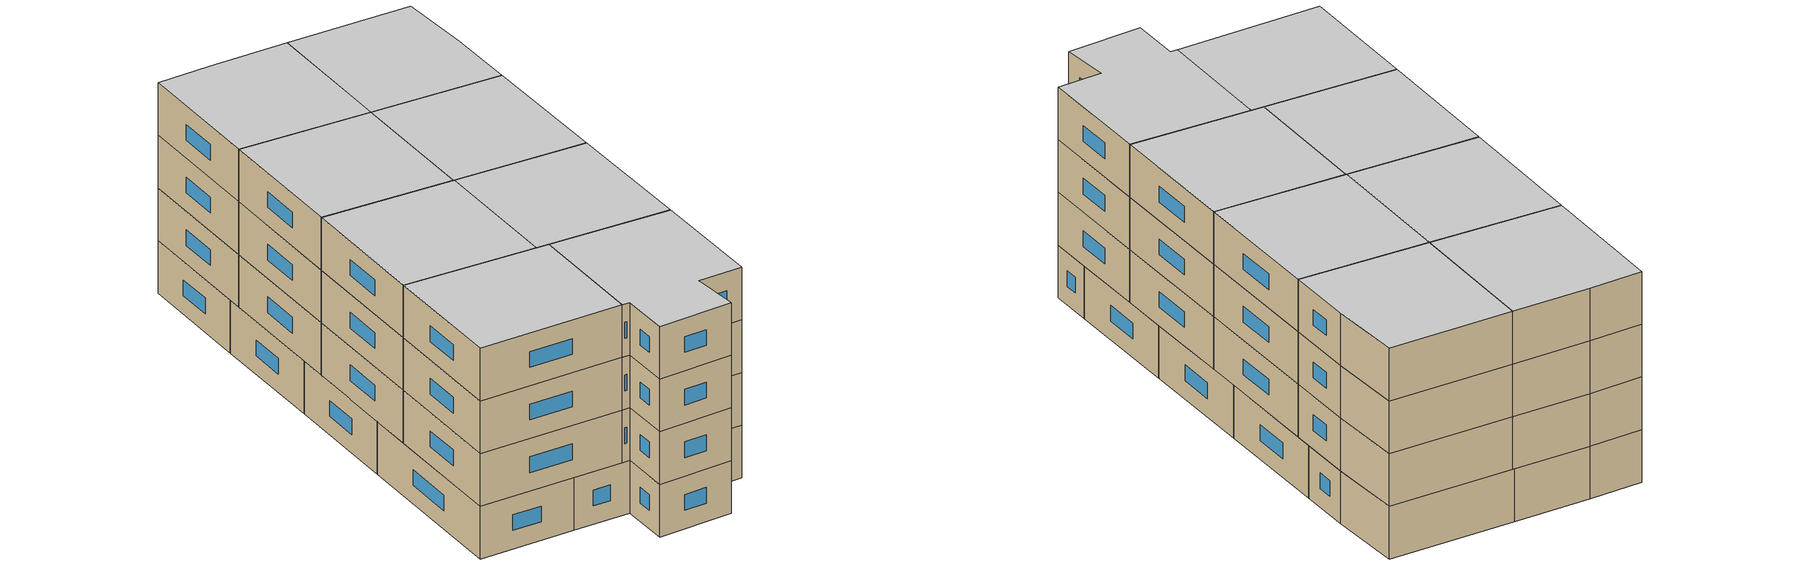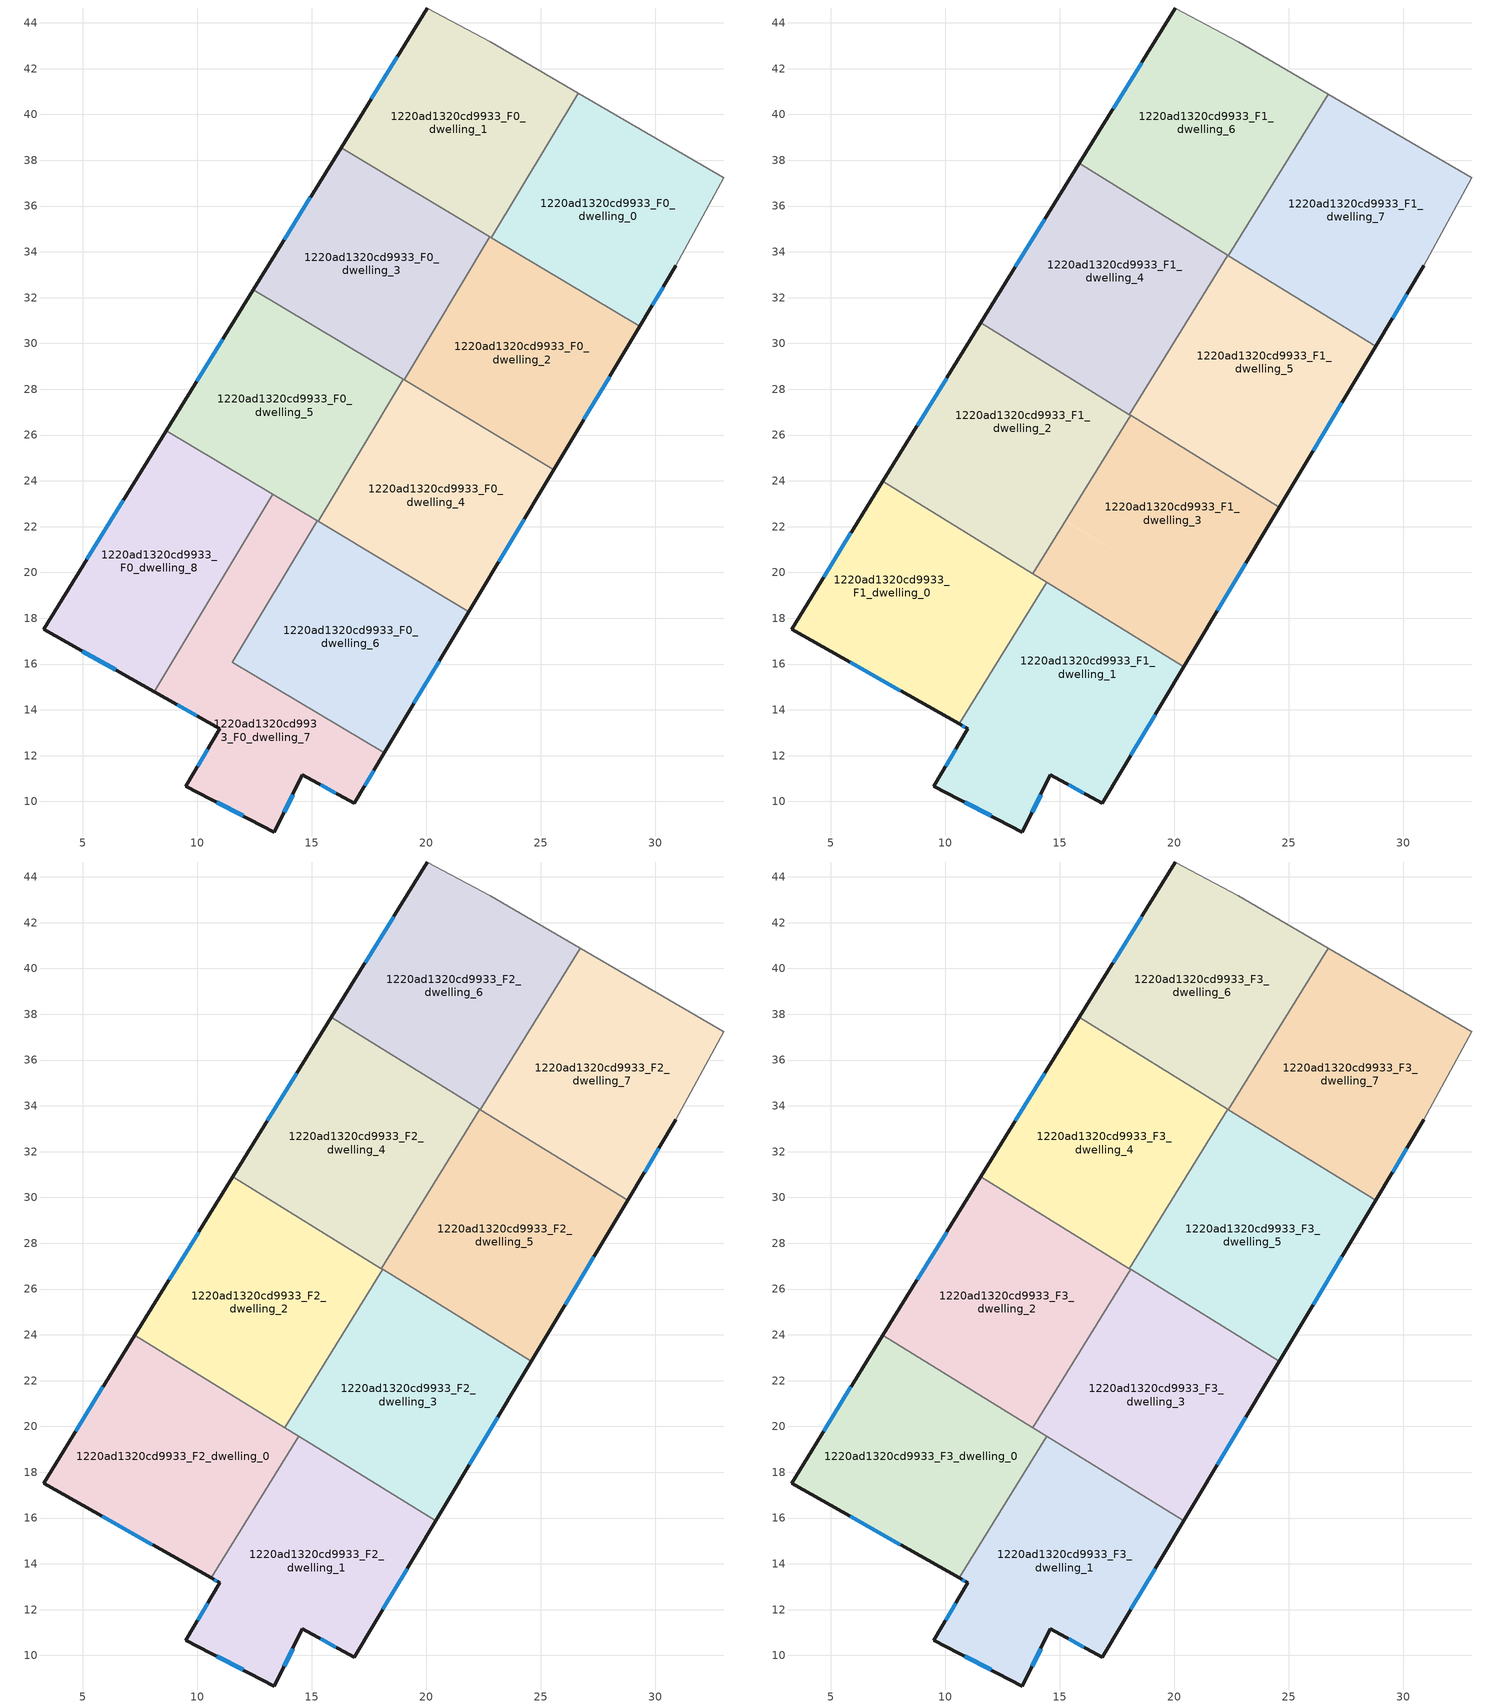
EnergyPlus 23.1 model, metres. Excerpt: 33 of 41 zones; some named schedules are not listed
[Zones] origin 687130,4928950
1220ad1320cd9933_F0_dwelling_0
 floor ground (EU_floor_Construction): 32.99,37.24 30.9,33.39 29.31,30.74 22.84,34.61 26.63,40.93 z0
 wall outside (EU_wall_Construction): 29.31,30.74 30.9,33.39 z0:3
 wall adiabatic (EU_wall_Construction): 30.9,33.39 32.99,37.24 26.63,40.93 z0:3
 wall to 1220ad1320cd9933_F0_dwelling_1 (EU_wall_Construction): 26.63,40.93 22.84,34.61 z0:3
 wall to 1220ad1320cd9933_F0_dwelling_2 (EU_wall_Construction): 22.84,34.61 29.31,30.74 z0:3
 window (EU_Window_Construction): 29.87,31.67 30.34,32.46 z1.05:1.95
1220ad1320cd9933_F0_dwelling_1
 floor ground (EU_floor_Construction): 26.63,40.93 22.84,34.61 16.28,38.55 20.05,44.65 22.79,43.17 z0
 wall outside (EU_wall_Construction): 20.05,44.65 16.28,38.55 z0:3
 wall adiabatic (EU_wall_Construction): 26.63,40.93 22.79,43.17 20.05,44.65 z0:3
 wall to 1220ad1320cd9933_F0_dwelling_3 (EU_wall_Construction): 16.28,38.55 22.77,34.66 z0:3
 wall to 1220ad1320cd9933_F0_dwelling_2 (EU_wall_Construction): 22.77,34.66 22.85,34.61 z0:3
 window (EU_Window_Construction): 18.72,42.51 17.6,40.69 z1.05:1.95
1220ad1320cd9933_F0_dwelling_2
 floor ground (EU_floor_Construction): 29.31,30.74 25.57,24.49 19.03,28.41 22.77,34.66 z0
 wall outside (EU_wall_Construction): 25.57,24.49 29.31,30.74 z0:3
 wall to 1220ad1320cd9933_F0_dwelling_3 (EU_wall_Construction): 22.77,34.66 19.03,28.41 z0:3
 wall to 1220ad1320cd9933_F0_dwelling_4 (EU_wall_Construction): 19.03,28.41 25.57,24.49 z0:3
 window (EU_Window_Construction): 26.88,26.68 28,28.55 z1.05:1.95
1220ad1320cd9933_F0_dwelling_3
 floor ground (EU_floor_Construction): 22.77,34.66 19.03,28.41 12.45,32.35 16.28,38.55 z0
 wall outside (EU_wall_Construction): 16.28,38.55 12.45,32.35 z0:3
 wall to 1220ad1320cd9933_F0_dwelling_5 (EU_wall_Construction): 12.45,32.35 18.99,28.43 z0:3
 wall to 1220ad1320cd9933_F0_dwelling_4 (EU_wall_Construction): 18.99,28.43 19.03,28.41 z0:3
 window (EU_Window_Construction): 14.93,36.37 13.79,34.52 z1.05:1.95
1220ad1320cd9933_F0_dwelling_4
 floor ground (EU_floor_Construction): 25.57,24.49 21.85,18.29 15.27,22.23 18.99,28.43 z0
 wall outside (EU_wall_Construction): 21.85,18.29 25.57,24.49 z0:3
 wall to 1220ad1320cd9933_F0_dwelling_5 (EU_wall_Construction): 18.99,28.43 15.27,22.23 z0:3
 wall to 1220ad1320cd9933_F0_dwelling_6 (EU_wall_Construction): 15.27,22.23 21.85,18.29 z0:3
 window (EU_Window_Construction): 23.16,20.46 24.27,22.32 z1.05:1.95
1220ad1320cd9933_F0_dwelling_5
 floor ground (EU_floor_Construction): 18.99,28.43 15.27,22.23 8.64,26.19 12.45,32.35 z0
 wall outside (EU_wall_Construction): 12.45,32.35 8.64,26.19 z0:3
 wall to 1220ad1320cd9933_F0_dwelling_8 (EU_wall_Construction): 8.64,26.19 13.29,23.41 z0:3
 wall to 1220ad1320cd9933_F0_dwelling_7 (EU_wall_Construction): 13.29,23.41 15.23,22.25 z0:3
 wall to 1220ad1320cd9933_F0_dwelling_6 (EU_wall_Construction): 15.23,22.25 15.27,22.23 z0:3
 window (EU_Window_Construction): 11.11,30.19 9.98,28.35 z1.05:1.95
1220ad1320cd9933_F0_dwelling_6
 floor ground (EU_floor_Construction): 21.85,18.29 18.16,12.12 11.53,16.09 15.23,22.25 z0
 wall outside (EU_wall_Construction): 18.16,12.12 21.85,18.29 z0:3
 wall to 1220ad1320cd9933_F0_dwelling_7 (EU_wall_Construction): 15.23,22.25 11.53,16.09 18.16,12.12 z0:3
 window (EU_Window_Construction): 19.46,14.28 20.56,16.12 z1.05:1.95
1220ad1320cd9933_F0_dwelling_7
 floor ground (EU_floor_Construction): 15.23,22.25 11.53,16.09 18.16,12.12 16.85,9.92 14.59,11.16 13.36,8.67 9.49,10.67 10.99,13.17 8.12,14.79 13.29,23.41 z0
 wall outside (EU_wall_Construction): 8.12,14.79 10.99,13.17 9.49,10.67 13.36,8.67 14.59,11.16 16.85,9.92 18.16,12.12 z0:3
 wall to 1220ad1320cd9933_F0_dwelling_8 (EU_wall_Construction): 13.29,23.41 8.12,14.79 z0:3
 window (EU_Window_Construction): 17.31,10.69 17.7,11.35 / 15.38,10.73 16.05,10.36 / 13.79,9.54 14.16,10.28 / 10.85,9.97 12,9.37 / 10.46,12.29 10.01,11.54 / 9.13,14.22 9.98,13.74 z1.05:1.95
1220ad1320cd9933_F0_dwelling_8
 floor ground (EU_floor_Construction): 13.29,23.41 8.12,14.79 3.29,17.53 8.64,26.19 z0
 wall outside (EU_wall_Construction): 8.64,26.19 3.29,17.53 8.12,14.79 z0:3
 window (EU_Window_Construction): 4.98,16.57 6.43,15.75 / 6.76,23.16 5.16,20.57 z1.05:1.95
1220ad1320cd9933_F1_dwelling_0
 floor to 1220ad1320cd9933_F0_dwelling_8 (EU_floor_Construction): 11.92,21.12 8.12,14.79 3.29,17.53 7.28,23.99 z3
 floor to 1220ad1320cd9933_F0_dwelling_6 (EU_floor_Construction): 14.43,19.57 12.07,15.76 11.53,16.09 13.84,19.94 z3
 floor to 1220ad1320cd9933_F0_dwelling_7 (EU_floor_Construction): 13.84,19.94 11.53,16.09 12.07,15.76 10.6,13.39 8.12,14.79 11.92,21.12 z3
 wall outside (EU_wall_Construction): 7.28,23.99 3.29,17.53 10.6,13.38 z3:6
 wall to 1220ad1320cd9933_F1_dwelling_1 (EU_wall_Construction): 10.6,13.38 14.43,19.57 z3:6
 wall to 1220ad1320cd9933_F1_dwelling_2 (EU_wall_Construction): 13.82,19.95 7.28,23.99 z3:6
 wall to 1220ad1320cd9933_F1_dwelling_3 (EU_wall_Construction): 14.42,19.57 13.82,19.95 z3:6
 window (EU_Window_Construction): 5.85,16.08 8.04,14.84 / 5.88,21.72 4.69,19.79 z4.05:4.95
1220ad1320cd9933_F1_dwelling_1
 floor to 1220ad1320cd9933_F0_dwelling_6 (EU_floor_Construction): 20.41,15.88 18.16,12.12 12.07,15.76 14.43,19.57 z3
 floor to 1220ad1320cd9933_F0_dwelling_7 (EU_floor_Construction): 18.16,12.12 16.85,9.92 14.59,11.16 13.36,8.67 9.49,10.67 10.99,13.17 10.6,13.39 12.07,15.76 z3
 wall outside (EU_wall_Construction): 10.6,13.38 10.99,13.17 9.49,10.67 13.36,8.67 14.59,11.16 16.85,9.92 20.41,15.88 z3:6
 wall to 1220ad1320cd9933_F1_dwelling_3 (EU_wall_Construction): 20.41,15.88 14.43,19.57 z3:6
 window (EU_Window_Construction): 10.46,12.29 10.01,11.54 / 10.74,13.31 10.85,13.24 / 18.1,12.01 19.16,13.79 / 15.38,10.73 16.05,10.36 / 13.79,9.54 14.16,10.28 / 10.85,9.97 12,9.37 z4.05:4.95
1220ad1320cd9933_F1_dwelling_2
 floor to 1220ad1320cd9933_F0_dwelling_5 (EU_floor_Construction): 18.05,26.88 16.54,24.34 15.24,22.24 8.64,26.19 11.55,30.9 z3
 floor to 1220ad1320cd9933_F0_dwelling_8 (EU_floor_Construction): 13.29,23.41 11.92,21.12 7.28,23.99 8.64,26.19 z3
 floor to 1220ad1320cd9933_F0_dwelling_4 (EU_floor_Construction): 18.09,26.86 16.54,24.34 18.05,26.88 z3
 floor to 1220ad1320cd9933_F0_dwelling_7 (EU_floor_Construction): 15.23,22.25 14.61,21.22 13.82,19.95 11.92,21.12 13.29,23.41 z3
 floor to 1220ad1320cd9933_F0_dwelling_6 (EU_floor_Construction): 15.24,22.24 14.61,21.22 15.23,22.25 z3
 wall outside (EU_wall_Construction): 11.55,30.9 7.28,23.99 z3:6
 wall to 1220ad1320cd9933_F1_dwelling_3 (EU_wall_Construction): 13.82,19.95 18.09,26.86 z3:6
 wall to 1220ad1320cd9933_F1_dwelling_4 (EU_wall_Construction): 18.04,26.89 11.55,30.9 z3:6
 wall to 1220ad1320cd9933_F1_dwelling_5 (EU_wall_Construction): 18.09,26.86 18.04,26.89 z3:6
 window (EU_Window_Construction): 10.05,28.48 8.78,26.41 z4.05:4.95
1220ad1320cd9933_F1_dwelling_3
 floor to 1220ad1320cd9933_F0_dwelling_4 (EU_floor_Construction): 24.58,22.84 21.85,18.29 15.27,22.23 16.54,24.34 18.09,26.86 z3
 floor to 1220ad1320cd9933_F0_dwelling_6 (EU_floor_Construction): 21.85,18.29 20.41,15.88 13.84,19.94 14.61,21.22 15.24,22.24 z3
 floor to 1220ad1320cd9933_F0_dwelling_5 (EU_floor_Construction): 16.54,24.34 15.27,22.23 15.24,22.24 z3
 floor to 1220ad1320cd9933_F0_dwelling_7 (EU_floor_Construction): 14.61,21.22 13.84,19.94 13.82,19.95 z3
 wall outside (EU_wall_Construction): 20.41,15.88 24.58,22.84 z3:6
 wall to 1220ad1320cd9933_F1_dwelling_5 (EU_wall_Construction): 24.58,22.84 18.09,26.86 z3:6
 window (EU_Window_Construction): 21.87,18.32 23.12,20.4 z4.05:4.95
1220ad1320cd9933_F1_dwelling_4
 floor to 1220ad1320cd9933_F0_dwelling_3 (EU_floor_Construction): 22.3,33.87 20.52,30.9 19,28.43 12.45,32.35 15.85,37.86 z3
 floor to 1220ad1320cd9933_F0_dwelling_5 (EU_floor_Construction): 18.99,28.43 18.6,27.79 18.04,26.89 11.55,30.9 12.45,32.35 z3
 floor to 1220ad1320cd9933_F0_dwelling_2 (EU_floor_Construction): 22.34,33.85 20.52,30.9 22.3,33.87 z3
 wall outside (EU_wall_Construction): 15.85,37.86 11.55,30.9 z3:6
 wall to 1220ad1320cd9933_F1_dwelling_5 (EU_wall_Construction): 18.04,26.89 22.34,33.85 z3:6
 wall to 1220ad1320cd9933_F1_dwelling_6 (EU_wall_Construction): 22.34,33.85 15.85,37.86 z3:6
 window (EU_Window_Construction): 14.34,35.42 13.06,33.34 z4.05:4.95
1220ad1320cd9933_F1_dwelling_5
 floor to 1220ad1320cd9933_F0_dwelling_2 (EU_floor_Construction): 28.79,29.87 25.57,24.49 19.03,28.41 20.52,30.9 22.34,33.85 z3
 floor to 1220ad1320cd9933_F0_dwelling_4 (EU_floor_Construction): 25.57,24.49 24.58,22.84 18.05,26.88 18.6,27.79 18.99,28.43 z3
 floor to 1220ad1320cd9933_F0_dwelling_3 (EU_floor_Construction): 20.52,30.9 19.03,28.41 19,28.43 z3
 wall outside (EU_wall_Construction): 24.58,22.84 28.79,29.87 z3:6
 wall to 1220ad1320cd9933_F1_dwelling_7 (EU_wall_Construction): 28.79,29.87 22.36,33.84 z3:6
 wall to 1220ad1320cd9933_F1_dwelling_6 (EU_wall_Construction): 22.36,33.84 22.34,33.85 z3:6
 window (EU_Window_Construction): 26.06,25.31 27.31,27.4 z4.05:4.95
1220ad1320cd9933_F1_dwelling_6
 floor to 1220ad1320cd9933_F0_dwelling_1 (EU_floor_Construction): 26.63,40.93 22.95,34.79 22.84,34.61 16.28,38.55 20.05,44.65 22.79,43.17 z3
 floor to 1220ad1320cd9933_F0_dwelling_0 (EU_floor_Construction): 26.72,40.88 22.95,34.79 26.63,40.93 z3
 floor to 1220ad1320cd9933_F0_dwelling_3 (EU_floor_Construction): 22.77,34.66 22.3,33.87 15.85,37.86 16.28,38.55 z3
 floor to 1220ad1320cd9933_F0_dwelling_2 (EU_floor_Construction): 22.84,34.61 22.36,33.84 22.3,33.87 22.77,34.66 z3
 wall outside (EU_wall_Construction): 20.05,44.65 15.85,37.86 z3:6
 wall adiabatic (EU_wall_Construction): 26.72,40.88 22.79,43.17 20.05,44.65 z3:6
 wall to 1220ad1320cd9933_F1_dwelling_7 (EU_wall_Construction): 22.36,33.84 26.72,40.88 z3:6
 window (EU_Window_Construction): 18.58,42.27 17.32,40.24 z4.05:4.95
1220ad1320cd9933_F1_dwelling_7
 floor to 1220ad1320cd9933_F0_dwelling_0 (EU_floor_Construction): 32.99,37.24 30.9,33.39 29.31,30.74 22.84,34.61 22.95,34.79 26.72,40.88 z3
 floor to 1220ad1320cd9933_F0_dwelling_2 (EU_floor_Construction): 29.31,30.74 28.79,29.87 22.36,33.84 22.84,34.61 z3
 wall outside (EU_wall_Construction): 28.79,29.87 30.9,33.39 z3:6
 wall adiabatic (EU_wall_Construction): 30.9,33.39 32.99,37.24 26.72,40.88 z3:6
 window (EU_Window_Construction): 29.53,31.1 30.16,32.15 z4.05:4.95
1220ad1320cd9933_F2_dwelling_0
 floor to 1220ad1320cd9933_F1_dwelling_0 (EU_floor_Construction): 14.43,19.57 10.6,13.38 3.29,17.53 7.28,23.99 z6
 wall outside (EU_wall_Construction): 7.28,23.99 3.29,17.53 10.6,13.38 z6:9
 wall to 1220ad1320cd9933_F2_dwelling_1 (EU_wall_Construction): 10.6,13.38 14.43,19.57 z6:9
 wall to 1220ad1320cd9933_F2_dwelling_2 (EU_wall_Construction): 13.82,19.95 7.28,23.99 z6:9
 wall to 1220ad1320cd9933_F2_dwelling_3 (EU_wall_Construction): 14.42,19.57 13.82,19.95 z6:9
 window (EU_Window_Construction): 5.85,16.08 8.04,14.84 / 5.88,21.72 4.69,19.79 z7.05:7.95
1220ad1320cd9933_F2_dwelling_1
 floor to 1220ad1320cd9933_F1_dwelling_1 (EU_floor_Construction): 20.41,15.88 16.85,9.92 14.59,11.16 13.36,8.67 9.49,10.67 10.99,13.17 10.6,13.38 14.43,19.57 z6
 wall outside (EU_wall_Construction): 10.6,13.38 10.99,13.17 9.49,10.67 13.36,8.67 14.59,11.16 16.85,9.92 20.41,15.88 z6:9
 wall to 1220ad1320cd9933_F2_dwelling_3 (EU_wall_Construction): 20.41,15.88 14.43,19.57 z6:9
 window (EU_Window_Construction): 10.46,12.29 10.01,11.54 / 10.74,13.31 10.85,13.24 / 18.1,12.01 19.16,13.79 / 15.38,10.73 16.05,10.36 / 13.79,9.54 14.16,10.28 / 10.85,9.97 12,9.37 z7.05:7.95
1220ad1320cd9933_F2_dwelling_2
 floor to 1220ad1320cd9933_F1_dwelling_2 (EU_floor_Construction): 18.09,26.86 13.82,19.95 7.28,23.99 11.55,30.9 z6
 wall outside (EU_wall_Construction): 11.55,30.9 7.28,23.99 z6:9
 wall to 1220ad1320cd9933_F2_dwelling_3 (EU_wall_Construction): 13.82,19.95 18.09,26.86 z6:9
 wall to 1220ad1320cd9933_F2_dwelling_4 (EU_wall_Construction): 18.04,26.89 11.55,30.9 z6:9
 wall to 1220ad1320cd9933_F2_dwelling_5 (EU_wall_Construction): 18.09,26.86 18.04,26.89 z6:9
 window (EU_Window_Construction): 10.05,28.48 8.78,26.41 z7.05:7.95
1220ad1320cd9933_F2_dwelling_3
 floor to 1220ad1320cd9933_F1_dwelling_3 (EU_floor_Construction): 24.58,22.84 20.41,15.88 13.82,19.95 18.09,26.86 z6
 wall outside (EU_wall_Construction): 20.41,15.88 24.58,22.84 z6:9
 wall to 1220ad1320cd9933_F2_dwelling_5 (EU_wall_Construction): 24.58,22.84 18.09,26.86 z6:9
 window (EU_Window_Construction): 21.87,18.32 23.12,20.4 z7.05:7.95
1220ad1320cd9933_F2_dwelling_4
 floor to 1220ad1320cd9933_F1_dwelling_4 (EU_floor_Construction): 22.34,33.85 18.04,26.89 11.55,30.9 15.85,37.86 z6
 wall outside (EU_wall_Construction): 15.85,37.86 11.55,30.9 z6:9
 wall to 1220ad1320cd9933_F2_dwelling_5 (EU_wall_Construction): 18.04,26.89 22.34,33.85 z6:9
 wall to 1220ad1320cd9933_F2_dwelling_6 (EU_wall_Construction): 22.34,33.85 15.85,37.86 z6:9
 window (EU_Window_Construction): 14.34,35.42 13.06,33.34 z7.05:7.95
1220ad1320cd9933_F2_dwelling_5
 floor to 1220ad1320cd9933_F1_dwelling_5 (EU_floor_Construction): 28.79,29.87 24.58,22.84 18.04,26.89 22.34,33.85 z6
 wall outside (EU_wall_Construction): 24.58,22.84 28.79,29.87 z6:9
 wall to 1220ad1320cd9933_F2_dwelling_7 (EU_wall_Construction): 28.79,29.87 22.36,33.84 z6:9
 wall to 1220ad1320cd9933_F2_dwelling_6 (EU_wall_Construction): 22.36,33.84 22.34,33.85 z6:9
 window (EU_Window_Construction): 26.06,25.31 27.31,27.4 z7.05:7.95
1220ad1320cd9933_F2_dwelling_6
 floor to 1220ad1320cd9933_F1_dwelling_6 (EU_floor_Construction): 26.72,40.88 22.36,33.84 15.85,37.86 20.05,44.65 22.79,43.17 z6
 wall outside (EU_wall_Construction): 20.05,44.65 15.85,37.86 z6:9
 wall adiabatic (EU_wall_Construction): 26.72,40.88 22.79,43.17 20.05,44.65 z6:9
 wall to 1220ad1320cd9933_F2_dwelling_7 (EU_wall_Construction): 22.36,33.84 26.72,40.88 z6:9
 window (EU_Window_Construction): 18.58,42.27 17.32,40.24 z7.05:7.95
1220ad1320cd9933_F2_dwelling_7
 floor to 1220ad1320cd9933_F1_dwelling_7 (EU_floor_Construction): 32.99,37.24 30.9,33.39 28.79,29.87 22.36,33.84 26.72,40.88 z6
 wall outside (EU_wall_Construction): 28.79,29.87 30.9,33.39 z6:9
 wall adiabatic (EU_wall_Construction): 30.9,33.39 32.99,37.24 26.72,40.88 z6:9
 window (EU_Window_Construction): 29.53,31.1 30.16,32.15 z7.05:7.95
1220ad1320cd9933_F3_dwelling_0
 floor to 1220ad1320cd9933_F2_dwelling_0 (EU_floor_Construction): 14.43,19.57 10.6,13.38 3.29,17.53 7.28,23.99 z9
 wall outside (EU_wall_Construction): 7.28,23.99 3.29,17.53 10.6,13.38 z9:12
 wall to 1220ad1320cd9933_F3_dwelling_1 (EU_wall_Construction): 10.6,13.38 14.43,19.57 z9:12
 wall to 1220ad1320cd9933_F3_dwelling_2 (EU_wall_Construction): 13.82,19.95 7.28,23.99 z9:12
 wall to 1220ad1320cd9933_F3_dwelling_3 (EU_wall_Construction): 14.42,19.57 13.82,19.95 z9:12
 window (EU_Window_Construction): 5.85,16.08 8.04,14.84 / 5.88,21.72 4.69,19.79 z10.05:10.95
 ceiling to 1220ad1320cd9933_F4_dwelling_0 (EU_floor_Construction): 10.6,13.38 14.43,19.57 7.28,23.99 3.29,17.53 z12
1220ad1320cd9933_F3_dwelling_1
 floor to 1220ad1320cd9933_F2_dwelling_1 (EU_floor_Construction): 20.41,15.88 16.85,9.92 14.59,11.16 13.36,8.67 9.49,10.67 10.99,13.17 10.6,13.38 14.43,19.57 z9
 wall outside (EU_wall_Construction): 10.6,13.38 10.99,13.17 9.49,10.67 13.36,8.67 14.59,11.16 16.85,9.92 20.41,15.88 z9:12
 wall to 1220ad1320cd9933_F3_dwelling_3 (EU_wall_Construction): 20.41,15.88 14.43,19.57 z9:12
 window (EU_Window_Construction): 10.46,12.29 10.01,11.54 / 10.74,13.31 10.85,13.24 / 18.1,12.01 19.16,13.79 / 15.38,10.73 16.05,10.36 / 13.79,9.54 14.16,10.28 / 10.85,9.97 12,9.37 z10.05:10.95
 ceiling to 1220ad1320cd9933_F4_dwelling_1 (EU_floor_Construction): 16.85,9.92 20.41,15.88 14.43,19.57 10.6,13.38 10.99,13.17 9.49,10.67 13.36,8.67 14.59,11.16 z12
1220ad1320cd9933_F3_dwelling_2
 floor to 1220ad1320cd9933_F2_dwelling_2 (EU_floor_Construction): 18.09,26.86 13.82,19.95 7.28,23.99 11.55,30.9 z9
 wall outside (EU_wall_Construction): 11.55,30.9 7.28,23.99 z9:12
 wall to 1220ad1320cd9933_F3_dwelling_3 (EU_wall_Construction): 13.82,19.95 18.09,26.86 z9:12
 wall to 1220ad1320cd9933_F3_dwelling_4 (EU_wall_Construction): 18.04,26.89 11.55,30.9 z9:12
 wall to 1220ad1320cd9933_F3_dwelling_5 (EU_wall_Construction): 18.09,26.86 18.04,26.89 z9:12
 window (EU_Window_Construction): 10.05,28.48 8.78,26.41 z10.05:10.95
 ceiling to 1220ad1320cd9933_F4_dwelling_2 (EU_floor_Construction): 13.82,19.95 18.09,26.86 11.55,30.9 7.28,23.99 z12
1220ad1320cd9933_F3_dwelling_3
 floor to 1220ad1320cd9933_F2_dwelling_3 (EU_floor_Construction): 24.58,22.84 20.41,15.88 13.82,19.95 18.09,26.86 z9
 wall outside (EU_wall_Construction): 20.41,15.88 24.58,22.84 z9:12
 wall to 1220ad1320cd9933_F3_dwelling_5 (EU_wall_Construction): 24.58,22.84 18.09,26.86 z9:12
 window (EU_Window_Construction): 21.87,18.32 23.12,20.4 z10.05:10.95
 ceiling to 1220ad1320cd9933_F4_dwelling_3 (EU_floor_Construction): 20.41,15.88 24.58,22.84 18.09,26.86 13.82,19.95 z12
1220ad1320cd9933_F3_dwelling_4
 floor to 1220ad1320cd9933_F2_dwelling_4 (EU_floor_Construction): 22.34,33.85 18.04,26.89 11.55,30.9 15.85,37.86 z9
 wall outside (EU_wall_Construction): 15.85,37.86 11.55,30.9 z9:12
 wall to 1220ad1320cd9933_F3_dwelling_5 (EU_wall_Construction): 18.04,26.89 22.34,33.85 z9:12
 wall to 1220ad1320cd9933_F3_dwelling_6 (EU_wall_Construction): 22.34,33.85 15.85,37.86 z9:12
 window (EU_Window_Construction): 14.34,35.42 13.06,33.34 z10.05:10.95
 ceiling to 1220ad1320cd9933_F4_dwelling_4 (EU_floor_Construction): 18.04,26.89 22.34,33.85 15.85,37.86 11.55,30.9 z12
1220ad1320cd9933_F3_dwelling_5
 floor to 1220ad1320cd9933_F2_dwelling_5 (EU_floor_Construction): 28.79,29.87 24.58,22.84 18.04,26.89 22.34,33.85 z9
 wall outside (EU_wall_Construction): 24.58,22.84 28.79,29.87 z9:12
 wall to 1220ad1320cd9933_F3_dwelling_7 (EU_wall_Construction): 28.79,29.87 22.36,33.84 z9:12
 wall to 1220ad1320cd9933_F3_dwelling_6 (EU_wall_Construction): 22.36,33.84 22.34,33.85 z9:12
 window (EU_Window_Construction): 26.06,25.31 27.31,27.4 z10.05:10.95
 ceiling to 1220ad1320cd9933_F4_dwelling_5 (EU_floor_Construction): 24.58,22.84 28.79,29.87 22.34,33.85 18.04,26.89 z12
1220ad1320cd9933_F3_dwelling_6
 floor to 1220ad1320cd9933_F2_dwelling_6 (EU_floor_Construction): 26.72,40.88 22.36,33.84 15.85,37.86 20.05,44.65 22.79,43.17 z9
 wall outside (EU_wall_Construction): 20.05,44.65 15.85,37.86 z9:12
 wall adiabatic (EU_wall_Construction): 26.72,40.88 22.79,43.17 20.05,44.65 z9:12
 wall to 1220ad1320cd9933_F3_dwelling_7 (EU_wall_Construction): 22.36,33.84 26.72,40.88 z9:12
 window (EU_Window_Construction): 18.58,42.27 17.32,40.24 z10.05:10.95
 ceiling to 1220ad1320cd9933_F4_dwelling_6 (EU_floor_Construction): 22.36,33.84 26.72,40.88 22.79,43.17 20.05,44.65 15.85,37.86 z12
1220ad1320cd9933_F3_dwelling_7
 floor to 1220ad1320cd9933_F2_dwelling_7 (EU_floor_Construction): 32.99,37.24 30.9,33.39 28.79,29.87 22.36,33.84 26.72,40.88 z9
 wall outside (EU_wall_Construction): 28.79,29.87 30.9,33.39 z9:12
 wall adiabatic (EU_wall_Construction): 30.9,33.39 32.99,37.24 26.72,40.88 z9:12
 window (EU_Window_Construction): 29.53,31.1 30.16,32.15 z10.05:10.95
 ceiling to 1220ad1320cd9933_F4_dwelling_7 (EU_floor_Construction): 30.9,33.39 32.99,37.24 26.72,40.88 22.36,33.84 28.79,29.87 z12
[Building]
EU S2 Campaign: North Axis=0; Terrain=City; Solar Distribution=FullExterior
[Site:Location]
Bologna: Latitude=44.5; Longitude=11.25; Time Zone=1; Elevation=37
[SizingPeriod:WeatherFileDays]
AnnualSizingPeriod: Begin Month=1; Begin Day of Month=1; End Month=12; End Day of Month=31; Day of Week for Start Day=Monday; Use Weather File Daylight Saving Period=No; Use Weather File Rain and Snow Indicators=No
[MATERIAL]
EU_InternalMass_Material: Roughness=MediumRough; Thickness=0.1; Conductivity=1; Density=1800; Specific Heat=900; Thermal Absorptance=0.9; Solar Absorptance=0.7; Visible Absorptance=0.7
[MATERIAL:NOMASS] Roughness=MediumRough; Thermal Absorptance=0.9; Solar Absorptance=0.7; Visible Absorptance=0.7
Name | Thermal Resistance
EU_wall_NoMass | 0.890213
EU_floor_NoMass | 0.79516
[WINDOWMATERIAL:SIMPLEGLAZINGSYSTEM]
EU_Window_SimpleGlazing: UFactor=4.49146; Solar Heat Gain Coefficient=0.85; Visible Transmittance=0.85
[CONSTRUCTION]
EU_wall_Construction: EU_wall_NoMass
EU_floor_Construction: EU_floor_NoMass
EU_Window_Construction: EU_Window_SimpleGlazing
EU_InternalMass_Construction: EU_InternalMass_Material
[ZONE] Type=1; Multiplier=1; Ceiling Height=autocalculate; Floor Area=autocalculate; Part of Total Floor Area=Yes
Name | Volume
1220ad1320cd9933_F0_dwelling_0 | 166.558
1220ad1320cd9933_F1_dwelling_0; 1220ad1320cd9933_F2_dwelling_0; 1220ad1320cd9933_F3_dwelling_0 | 187.371
1220ad1320cd9933_F0_dwelling_1 | 166.538
1220ad1320cd9933_F1_dwelling_1; 1220ad1320cd9933_F2_dwelling_1; 1220ad1320cd9933_F3_dwelling_1 | 187.36
1220ad1320cd9933_F0_dwelling_2 | 166.554
1220ad1320cd9933_F1_dwelling_2; 1220ad1320cd9933_F2_dwelling_2; 1220ad1320cd9933_F3_dwelling_2; 1220ad1320cd9933_F1_dwelling_4; 1220ad1320cd9933_F2_dwelling_4; 1220ad1320cd9933_F3_dwelling_4 | 187.359
1220ad1320cd9933_F0_dwelling_3 | 166.545
1220ad1320cd9933_F1_dwelling_3; 1220ad1320cd9933_F2_dwelling_3; 1220ad1320cd9933_F3_dwelling_3 | 187.355
1220ad1320cd9933_F0_dwelling_4 | 166.548
1220ad1320cd9933_F0_dwelling_5 | 166.573
1220ad1320cd9933_F1_dwelling_5; 1220ad1320cd9933_F2_dwelling_5; 1220ad1320cd9933_F3_dwelling_5 | 187.358
1220ad1320cd9933_F0_dwelling_6 | 166.556
1220ad1320cd9933_F1_dwelling_6; 1220ad1320cd9933_F2_dwelling_6; 1220ad1320cd9933_F3_dwelling_6 | 187.374
1220ad1320cd9933_F0_dwelling_7 | 166.528
1220ad1320cd9933_F1_dwelling_7; 1220ad1320cd9933_F2_dwelling_7; 1220ad1320cd9933_F3_dwelling_7 | 187.362
1220ad1320cd9933_F0_dwelling_8 | 166.537
[INTERNALMASS] Construction=EU_InternalMass_Construction
Name | Zone or ZoneList | Surface Area
1220ad1320cd9933_F0_dwelling_0_EU_InternalMass | 1220ad1320cd9933_F0_dwelling_0 | 55.5181
1220ad1320cd9933_F0_dwelling_1_EU_InternalMass | 1220ad1320cd9933_F0_dwelling_1 | 55.5121
1220ad1320cd9933_F0_dwelling_2_EU_InternalMass | 1220ad1320cd9933_F0_dwelling_2 | 55.5176
1220ad1320cd9933_F0_dwelling_3_EU_InternalMass | 1220ad1320cd9933_F0_dwelling_3 | 55.5147
1220ad1320cd9933_F0_dwelling_4_EU_InternalMass | 1220ad1320cd9933_F0_dwelling_4 | 55.515
1220ad1320cd9933_F0_dwelling_5_EU_InternalMass | 1220ad1320cd9933_F0_dwelling_5 | 55.5239
1220ad1320cd9933_F0_dwelling_6_EU_InternalMass | 1220ad1320cd9933_F0_dwelling_6 | 55.5176
1220ad1320cd9933_F0_dwelling_7_EU_InternalMass | 1220ad1320cd9933_F0_dwelling_7 | 55.5093
1220ad1320cd9933_F0_dwelling_8_EU_InternalMass | 1220ad1320cd9933_F0_dwelling_8 | 55.5134
1220ad1320cd9933_F1_dwelling_0_EU_InternalMass | 1220ad1320cd9933_F1_dwelling_0 | 62.4567
1220ad1320cd9933_F1_dwelling_1_EU_InternalMass | 1220ad1320cd9933_F1_dwelling_1 | 62.4533
1220ad1320cd9933_F1_dwelling_2_EU_InternalMass | 1220ad1320cd9933_F1_dwelling_2 | 62.4525
1220ad1320cd9933_F1_dwelling_3_EU_InternalMass | 1220ad1320cd9933_F1_dwelling_3 | 62.4519
1220ad1320cd9933_F1_dwelling_4_EU_InternalMass | 1220ad1320cd9933_F1_dwelling_4 | 62.453
1220ad1320cd9933_F1_dwelling_5_EU_InternalMass | 1220ad1320cd9933_F1_dwelling_5 | 62.4523
1220ad1320cd9933_F1_dwelling_6_EU_InternalMass | 1220ad1320cd9933_F1_dwelling_6 | 62.4579
1220ad1320cd9933_F1_dwelling_7_EU_InternalMass | 1220ad1320cd9933_F1_dwelling_7 | 62.4538
1220ad1320cd9933_F2_dwelling_0_EU_InternalMass | 1220ad1320cd9933_F2_dwelling_0 | 62.4567
1220ad1320cd9933_F2_dwelling_1_EU_InternalMass | 1220ad1320cd9933_F2_dwelling_1 | 62.4533
1220ad1320cd9933_F2_dwelling_2_EU_InternalMass | 1220ad1320cd9933_F2_dwelling_2 | 62.4525
1220ad1320cd9933_F2_dwelling_3_EU_InternalMass | 1220ad1320cd9933_F2_dwelling_3 | 62.4519
1220ad1320cd9933_F2_dwelling_4_EU_InternalMass | 1220ad1320cd9933_F2_dwelling_4 | 62.453
1220ad1320cd9933_F2_dwelling_5_EU_InternalMass | 1220ad1320cd9933_F2_dwelling_5 | 62.4523
1220ad1320cd9933_F2_dwelling_6_EU_InternalMass | 1220ad1320cd9933_F2_dwelling_6 | 62.4579
1220ad1320cd9933_F2_dwelling_7_EU_InternalMass | 1220ad1320cd9933_F2_dwelling_7 | 62.4538
1220ad1320cd9933_F3_dwelling_0_EU_InternalMass | 1220ad1320cd9933_F3_dwelling_0 | 62.4567
1220ad1320cd9933_F3_dwelling_1_EU_InternalMass | 1220ad1320cd9933_F3_dwelling_1 | 62.4533
1220ad1320cd9933_F3_dwelling_2_EU_InternalMass | 1220ad1320cd9933_F3_dwelling_2 | 62.4525
1220ad1320cd9933_F3_dwelling_3_EU_InternalMass | 1220ad1320cd9933_F3_dwelling_3 | 62.4519
1220ad1320cd9933_F3_dwelling_4_EU_InternalMass | 1220ad1320cd9933_F3_dwelling_4 | 62.453
1220ad1320cd9933_F3_dwelling_5_EU_InternalMass | 1220ad1320cd9933_F3_dwelling_5 | 62.4523
1220ad1320cd9933_F3_dwelling_6_EU_InternalMass | 1220ad1320cd9933_F3_dwelling_6 | 62.4579
1220ad1320cd9933_F3_dwelling_7_EU_InternalMass | 1220ad1320cd9933_F3_dwelling_7 | 62.4538
[OTHEREQUIPMENT] Fuel Type=Electricity; Design Level Calculation Method=Watts/Area; Power per Zone Floor Area=1; Fraction Latent=0; Fraction Radiant=0; Fraction Lost=0; Carbon Dioxide Generation Rate=0; EndUse Subcategory=EU_Step8_InternalGains
Name | Zone or ZoneList or Space or SpaceList | Schedule
EU_Step8_InternalGain_1220ad1320cd9933_F0_dwelling_0_f000 | 1220ad1320cd9933_F0_dwelling_0 | EU_Step8_GainSchedule_1220ad1320cd9933_F0_dwelling_0_f000
EU_Step8_InternalGain_1220ad1320cd9933_F0_dwelling_1_f000 | 1220ad1320cd9933_F0_dwelling_1 | EU_Step8_GainSchedule_1220ad1320cd9933_F0_dwelling_1_f000
EU_Step8_InternalGain_1220ad1320cd9933_F0_dwelling_2_f000 | 1220ad1320cd9933_F0_dwelling_2 | EU_Step8_GainSchedule_1220ad1320cd9933_F0_dwelling_2_f000
EU_Step8_InternalGain_1220ad1320cd9933_F0_dwelling_3_f000 | 1220ad1320cd9933_F0_dwelling_3 | EU_Step8_GainSchedule_1220ad1320cd9933_F0_dwelling_3_f000
EU_Step8_InternalGain_1220ad1320cd9933_F0_dwelling_4_f000 | 1220ad1320cd9933_F0_dwelling_4 | EU_Step8_GainSchedule_1220ad1320cd9933_F0_dwelling_4_f000
EU_Step8_InternalGain_1220ad1320cd9933_F0_dwelling_5_f000 | 1220ad1320cd9933_F0_dwelling_5 | EU_Step8_GainSchedule_1220ad1320cd9933_F0_dwelling_5_f000
EU_Step8_InternalGain_1220ad1320cd9933_F0_dwelling_6_f000 | 1220ad1320cd9933_F0_dwelling_6 | EU_Step8_GainSchedule_1220ad1320cd9933_F0_dwelling_6_f000
EU_Step8_InternalGain_1220ad1320cd9933_F0_dwelling_7_f000 | 1220ad1320cd9933_F0_dwelling_7 | EU_Step8_GainSchedule_1220ad1320cd9933_F0_dwelling_7_f000
EU_Step8_InternalGain_1220ad1320cd9933_F0_dwelling_8_f000 | 1220ad1320cd9933_F0_dwelling_8 | EU_Step8_GainSchedule_1220ad1320cd9933_F0_dwelling_8_f000
EU_Step8_InternalGain_1220ad1320cd9933_F1_dwelling_0_f000 | 1220ad1320cd9933_F1_dwelling_0 | EU_Step8_GainSchedule_1220ad1320cd9933_F1_dwelling_0_f000
EU_Step8_InternalGain_1220ad1320cd9933_F1_dwelling_1_f000 | 1220ad1320cd9933_F1_dwelling_1 | EU_Step8_GainSchedule_1220ad1320cd9933_F1_dwelling_1_f000
EU_Step8_InternalGain_1220ad1320cd9933_F1_dwelling_2_f000 | 1220ad1320cd9933_F1_dwelling_2 | EU_Step8_GainSchedule_1220ad1320cd9933_F1_dwelling_2_f000
EU_Step8_InternalGain_1220ad1320cd9933_F1_dwelling_3_f000 | 1220ad1320cd9933_F1_dwelling_3 | EU_Step8_GainSchedule_1220ad1320cd9933_F1_dwelling_3_f000
EU_Step8_InternalGain_1220ad1320cd9933_F1_dwelling_4_f000 | 1220ad1320cd9933_F1_dwelling_4 | EU_Step8_GainSchedule_1220ad1320cd9933_F1_dwelling_4_f000
EU_Step8_InternalGain_1220ad1320cd9933_F1_dwelling_5_f000 | 1220ad1320cd9933_F1_dwelling_5 | EU_Step8_GainSchedule_1220ad1320cd9933_F1_dwelling_5_f000
EU_Step8_InternalGain_1220ad1320cd9933_F1_dwelling_6_f000 | 1220ad1320cd9933_F1_dwelling_6 | EU_Step8_GainSchedule_1220ad1320cd9933_F1_dwelling_6_f000
EU_Step8_InternalGain_1220ad1320cd9933_F1_dwelling_7_f000 | 1220ad1320cd9933_F1_dwelling_7 | EU_Step8_GainSchedule_1220ad1320cd9933_F1_dwelling_7_f000
EU_Step8_InternalGain_1220ad1320cd9933_F2_dwelling_0_f000 | 1220ad1320cd9933_F2_dwelling_0 | EU_Step8_GainSchedule_1220ad1320cd9933_F2_dwelling_0_f000
EU_Step8_InternalGain_1220ad1320cd9933_F2_dwelling_1_f000 | 1220ad1320cd9933_F2_dwelling_1 | EU_Step8_GainSchedule_1220ad1320cd9933_F2_dwelling_1_f000
EU_Step8_InternalGain_1220ad1320cd9933_F2_dwelling_2_f000 | 1220ad1320cd9933_F2_dwelling_2 | EU_Step8_GainSchedule_1220ad1320cd9933_F2_dwelling_2_f000
EU_Step8_InternalGain_1220ad1320cd9933_F2_dwelling_3_f000 | 1220ad1320cd9933_F2_dwelling_3 | EU_Step8_GainSchedule_1220ad1320cd9933_F2_dwelling_3_f000
EU_Step8_InternalGain_1220ad1320cd9933_F2_dwelling_4_f000 | 1220ad1320cd9933_F2_dwelling_4 | EU_Step8_GainSchedule_1220ad1320cd9933_F2_dwelling_4_f000
EU_Step8_InternalGain_1220ad1320cd9933_F2_dwelling_5_f000 | 1220ad1320cd9933_F2_dwelling_5 | EU_Step8_GainSchedule_1220ad1320cd9933_F2_dwelling_5_f000
EU_Step8_InternalGain_1220ad1320cd9933_F2_dwelling_6_f000 | 1220ad1320cd9933_F2_dwelling_6 | EU_Step8_GainSchedule_1220ad1320cd9933_F2_dwelling_6_f000
EU_Step8_InternalGain_1220ad1320cd9933_F2_dwelling_7_f000 | 1220ad1320cd9933_F2_dwelling_7 | EU_Step8_GainSchedule_1220ad1320cd9933_F2_dwelling_7_f000
EU_Step8_InternalGain_1220ad1320cd9933_F3_dwelling_0_f000 | 1220ad1320cd9933_F3_dwelling_0 | EU_Step8_GainSchedule_1220ad1320cd9933_F3_dwelling_0_f000
EU_Step8_InternalGain_1220ad1320cd9933_F3_dwelling_1_f000 | 1220ad1320cd9933_F3_dwelling_1 | EU_Step8_GainSchedule_1220ad1320cd9933_F3_dwelling_1_f000
EU_Step8_InternalGain_1220ad1320cd9933_F3_dwelling_2_f000 | 1220ad1320cd9933_F3_dwelling_2 | EU_Step8_GainSchedule_1220ad1320cd9933_F3_dwelling_2_f000
EU_Step8_InternalGain_1220ad1320cd9933_F3_dwelling_3_f000 | 1220ad1320cd9933_F3_dwelling_3 | EU_Step8_GainSchedule_1220ad1320cd9933_F3_dwelling_3_f000
EU_Step8_InternalGain_1220ad1320cd9933_F3_dwelling_4_f000 | 1220ad1320cd9933_F3_dwelling_4 | EU_Step8_GainSchedule_1220ad1320cd9933_F3_dwelling_4_f000
EU_Step8_InternalGain_1220ad1320cd9933_F3_dwelling_5_f000 | 1220ad1320cd9933_F3_dwelling_5 | EU_Step8_GainSchedule_1220ad1320cd9933_F3_dwelling_5_f000
EU_Step8_InternalGain_1220ad1320cd9933_F3_dwelling_6_f000 | 1220ad1320cd9933_F3_dwelling_6 | EU_Step8_GainSchedule_1220ad1320cd9933_F3_dwelling_6_f000
EU_Step8_InternalGain_1220ad1320cd9933_F3_dwelling_7_f000 | 1220ad1320cd9933_F3_dwelling_7 | EU_Step8_GainSchedule_1220ad1320cd9933_F3_dwelling_7_f000
[ZONEVENTILATION:DESIGNFLOWRATE] Schedule=EU_AlwaysOn; Design Flow Rate Calculation Method=AirChanges/Hour; Air Changes per Hour=0.718634; Ventilation Type=Natural; Fan Pressure Rise=0; Fan Total Efficiency=1; Constant Term Coefficient=1; Temperature Term Coefficient=0; Velocity Term Coefficient=0; Velocity Squared Term Coefficient=0; Minimum Indoor Temperature=-100; Maximum Indoor Temperature=100; Delta Temperature=-100; Minimum Outdoor Temperature=-100; Maximum Outdoor Temperature=100; Maximum Wind Speed=40
Name | Zone or ZoneList or Space or SpaceList
EU_ConstantAir_1220ad1320cd9933_F0_dwelling_0 | 1220ad1320cd9933_F0_dwelling_0
EU_ConstantAir_1220ad1320cd9933_F0_dwelling_1 | 1220ad1320cd9933_F0_dwelling_1
EU_ConstantAir_1220ad1320cd9933_F0_dwelling_2 | 1220ad1320cd9933_F0_dwelling_2
EU_ConstantAir_1220ad1320cd9933_F0_dwelling_3 | 1220ad1320cd9933_F0_dwelling_3
EU_ConstantAir_1220ad1320cd9933_F0_dwelling_4 | 1220ad1320cd9933_F0_dwelling_4
EU_ConstantAir_1220ad1320cd9933_F0_dwelling_5 | 1220ad1320cd9933_F0_dwelling_5
EU_ConstantAir_1220ad1320cd9933_F0_dwelling_6 | 1220ad1320cd9933_F0_dwelling_6
EU_ConstantAir_1220ad1320cd9933_F0_dwelling_7 | 1220ad1320cd9933_F0_dwelling_7
EU_ConstantAir_1220ad1320cd9933_F0_dwelling_8 | 1220ad1320cd9933_F0_dwelling_8
EU_ConstantAir_1220ad1320cd9933_F1_dwelling_0 | 1220ad1320cd9933_F1_dwelling_0
EU_ConstantAir_1220ad1320cd9933_F1_dwelling_1 | 1220ad1320cd9933_F1_dwelling_1
EU_ConstantAir_1220ad1320cd9933_F1_dwelling_2 | 1220ad1320cd9933_F1_dwelling_2
EU_ConstantAir_1220ad1320cd9933_F1_dwelling_3 | 1220ad1320cd9933_F1_dwelling_3
EU_ConstantAir_1220ad1320cd9933_F1_dwelling_4 | 1220ad1320cd9933_F1_dwelling_4
EU_ConstantAir_1220ad1320cd9933_F1_dwelling_5 | 1220ad1320cd9933_F1_dwelling_5
EU_ConstantAir_1220ad1320cd9933_F1_dwelling_6 | 1220ad1320cd9933_F1_dwelling_6
EU_ConstantAir_1220ad1320cd9933_F1_dwelling_7 | 1220ad1320cd9933_F1_dwelling_7
EU_ConstantAir_1220ad1320cd9933_F2_dwelling_0 | 1220ad1320cd9933_F2_dwelling_0
EU_ConstantAir_1220ad1320cd9933_F2_dwelling_1 | 1220ad1320cd9933_F2_dwelling_1
EU_ConstantAir_1220ad1320cd9933_F2_dwelling_2 | 1220ad1320cd9933_F2_dwelling_2
EU_ConstantAir_1220ad1320cd9933_F2_dwelling_3 | 1220ad1320cd9933_F2_dwelling_3
EU_ConstantAir_1220ad1320cd9933_F2_dwelling_4 | 1220ad1320cd9933_F2_dwelling_4
EU_ConstantAir_1220ad1320cd9933_F2_dwelling_5 | 1220ad1320cd9933_F2_dwelling_5
EU_ConstantAir_1220ad1320cd9933_F2_dwelling_6 | 1220ad1320cd9933_F2_dwelling_6
EU_ConstantAir_1220ad1320cd9933_F2_dwelling_7 | 1220ad1320cd9933_F2_dwelling_7
EU_ConstantAir_1220ad1320cd9933_F3_dwelling_0 | 1220ad1320cd9933_F3_dwelling_0
EU_ConstantAir_1220ad1320cd9933_F3_dwelling_1 | 1220ad1320cd9933_F3_dwelling_1
EU_ConstantAir_1220ad1320cd9933_F3_dwelling_2 | 1220ad1320cd9933_F3_dwelling_2
EU_ConstantAir_1220ad1320cd9933_F3_dwelling_3 | 1220ad1320cd9933_F3_dwelling_3
EU_ConstantAir_1220ad1320cd9933_F3_dwelling_4 | 1220ad1320cd9933_F3_dwelling_4
EU_ConstantAir_1220ad1320cd9933_F3_dwelling_5 | 1220ad1320cd9933_F3_dwelling_5
EU_ConstantAir_1220ad1320cd9933_F3_dwelling_6 | 1220ad1320cd9933_F3_dwelling_6
EU_ConstantAir_1220ad1320cd9933_F3_dwelling_7 | 1220ad1320cd9933_F3_dwelling_7
[HVACTEMPLATE:ZONE:IDEALLOADSAIRSYSTEM] System Availability Schedule=EU_AlwaysOn; Maximum Heating Supply Air Temperature=50; Minimum Cooling Supply Air Temperature=13; Maximum Heating Supply Air Humidity Ratio=0.0156; Minimum Cooling Supply Air Humidity Ratio=0.0077; Heating Limit=NoLimit; Cooling Limit=NoLimit; Heating Availability Schedule=EU_AlwaysOn; Cooling Availability Schedule=EU_CoolingOff; Dehumidification Control Type=ConstantSensibleHeatRatio; Cooling Sensible Heat Ratio=0.7; Dehumidification Setpoint=60; Humidification Control Type=None; Humidification Setpoint=30; Outdoor Air Method=None; Outdoor Air Flow Rate per Person=0.00944; Outdoor Air Flow Rate per Zone Floor Area=0; Outdoor Air Flow Rate per Zone=0; Demand Controlled Ventilation Type=None; Outdoor Air Economizer Type=NoEconomizer; Heat Recovery Type=None; Sensible Heat Recovery Effectiveness=0.7; Latent Heat Recovery Effectiveness=0.65
Name | Template Thermostat
1220ad1320cd9933_F0_dwelling_0 | EU_HeatOnly_1220ad1320cd9933_F0_dwelling_0
1220ad1320cd9933_F0_dwelling_1 | EU_HeatOnly_1220ad1320cd9933_F0_dwelling_1
1220ad1320cd9933_F0_dwelling_2 | EU_HeatOnly_1220ad1320cd9933_F0_dwelling_2
1220ad1320cd9933_F0_dwelling_3 | EU_HeatOnly_1220ad1320cd9933_F0_dwelling_3
1220ad1320cd9933_F0_dwelling_4 | EU_HeatOnly_1220ad1320cd9933_F0_dwelling_4
1220ad1320cd9933_F0_dwelling_5 | EU_HeatOnly_1220ad1320cd9933_F0_dwelling_5
1220ad1320cd9933_F0_dwelling_6 | EU_HeatOnly_1220ad1320cd9933_F0_dwelling_6
1220ad1320cd9933_F0_dwelling_7 | EU_HeatOnly_1220ad1320cd9933_F0_dwelling_7
1220ad1320cd9933_F0_dwelling_8 | EU_HeatOnly_1220ad1320cd9933_F0_dwelling_8
1220ad1320cd9933_F1_dwelling_0 | EU_HeatOnly_1220ad1320cd9933_F1_dwelling_0
1220ad1320cd9933_F1_dwelling_1 | EU_HeatOnly_1220ad1320cd9933_F1_dwelling_1
1220ad1320cd9933_F1_dwelling_2 | EU_HeatOnly_1220ad1320cd9933_F1_dwelling_2
1220ad1320cd9933_F1_dwelling_3 | EU_HeatOnly_1220ad1320cd9933_F1_dwelling_3
1220ad1320cd9933_F1_dwelling_4 | EU_HeatOnly_1220ad1320cd9933_F1_dwelling_4
1220ad1320cd9933_F1_dwelling_5 | EU_HeatOnly_1220ad1320cd9933_F1_dwelling_5
1220ad1320cd9933_F1_dwelling_6 | EU_HeatOnly_1220ad1320cd9933_F1_dwelling_6
1220ad1320cd9933_F1_dwelling_7 | EU_HeatOnly_1220ad1320cd9933_F1_dwelling_7
1220ad1320cd9933_F2_dwelling_0 | EU_HeatOnly_1220ad1320cd9933_F2_dwelling_0
1220ad1320cd9933_F2_dwelling_1 | EU_HeatOnly_1220ad1320cd9933_F2_dwelling_1
1220ad1320cd9933_F2_dwelling_2 | EU_HeatOnly_1220ad1320cd9933_F2_dwelling_2
1220ad1320cd9933_F2_dwelling_3 | EU_HeatOnly_1220ad1320cd9933_F2_dwelling_3
1220ad1320cd9933_F2_dwelling_4 | EU_HeatOnly_1220ad1320cd9933_F2_dwelling_4
1220ad1320cd9933_F2_dwelling_5 | EU_HeatOnly_1220ad1320cd9933_F2_dwelling_5
1220ad1320cd9933_F2_dwelling_6 | EU_HeatOnly_1220ad1320cd9933_F2_dwelling_6
1220ad1320cd9933_F2_dwelling_7 | EU_HeatOnly_1220ad1320cd9933_F2_dwelling_7
1220ad1320cd9933_F3_dwelling_0 | EU_HeatOnly_1220ad1320cd9933_F3_dwelling_0
1220ad1320cd9933_F3_dwelling_1 | EU_HeatOnly_1220ad1320cd9933_F3_dwelling_1
1220ad1320cd9933_F3_dwelling_2 | EU_HeatOnly_1220ad1320cd9933_F3_dwelling_2
1220ad1320cd9933_F3_dwelling_3 | EU_HeatOnly_1220ad1320cd9933_F3_dwelling_3
1220ad1320cd9933_F3_dwelling_4 | EU_HeatOnly_1220ad1320cd9933_F3_dwelling_4
1220ad1320cd9933_F3_dwelling_5 | EU_HeatOnly_1220ad1320cd9933_F3_dwelling_5
1220ad1320cd9933_F3_dwelling_6 | EU_HeatOnly_1220ad1320cd9933_F3_dwelling_6
1220ad1320cd9933_F3_dwelling_7 | EU_HeatOnly_1220ad1320cd9933_F3_dwelling_7
[SIZING:ZONE] Zone Cooling Design Supply Air Temperature Input Method=SupplyAirTemperature; Zone Cooling Design Supply Air Temperature=13; Zone Heating Design Supply Air Temperature Input Method=SupplyAirTemperature; Zone Heating Design Supply Air Temperature=50; Zone Cooling Design Supply Air Humidity Ratio=0.008; Zone Heating Design Supply Air Humidity Ratio=0.008; Cooling Design Air Flow Method=DesignDay; Cooling Design Air Flow Rate=0; Cooling Minimum Air Flow per Zone Floor Area=0.000762; Cooling Minimum Air Flow=0; Cooling Minimum Air Flow Fraction=0.2; Heating Design Air Flow Method=DesignDay; Heating Design Air Flow Rate=0; Heating Maximum Air Flow per Zone Floor Area=0.002032; Heating Maximum Air Flow=0.141576; Heating Maximum Air Flow Fraction=0.3; Account for Dedicated Outdoor Air System=No; Dedicated Outdoor Air System Control Strategy=NeutralSupplyAir; Dedicated Outdoor Air Low Setpoint Temperature for Design=autosize; Dedicated Outdoor Air High Setpoint Temperature for Design=autosize; Zone Load Sizing Method=Sensible Load Only No Latent Load; Zone Latent Cooling Design Supply Air Humidity Ratio Input Method=HumidityRatioDifference; Zone Cooling Design Supply Air Humidity Ratio Difference=0.005; Zone Latent Heating Design Supply Air Humidity Ratio Input Method=HumidityRatioDifference; Zone Humidification Design Supply Air Humidity Ratio Difference=0.005
1220ad1320cd9933_F0_dwelling_0; 1220ad1320cd9933_F0_dwelling_1; 1220ad1320cd9933_F0_dwelling_2; 1220ad1320cd9933_F0_dwelling_3; 1220ad1320cd9933_F0_dwelling_4; 1220ad1320cd9933_F0_dwelling_5; 1220ad1320cd9933_F0_dwelling_6; 1220ad1320cd9933_F0_dwelling_7; 1220ad1320cd9933_F0_dwelling_8; 1220ad1320cd9933_F1_dwelling_0; 1220ad1320cd9933_F1_dwelling_1; 1220ad1320cd9933_F1_dwelling_2; 1220ad1320cd9933_F1_dwelling_3; 1220ad1320cd9933_F1_dwelling_4; 1220ad1320cd9933_F1_dwelling_5; 1220ad1320cd9933_F1_dwelling_6; 1220ad1320cd9933_F1_dwelling_7; 1220ad1320cd9933_F2_dwelling_0; 1220ad1320cd9933_F2_dwelling_1; 1220ad1320cd9933_F2_dwelling_2; 1220ad1320cd9933_F2_dwelling_3; 1220ad1320cd9933_F2_dwelling_4; 1220ad1320cd9933_F2_dwelling_5; 1220ad1320cd9933_F2_dwelling_6; 1220ad1320cd9933_F2_dwelling_7; 1220ad1320cd9933_F3_dwelling_0; 1220ad1320cd9933_F3_dwelling_1; 1220ad1320cd9933_F3_dwelling_2; 1220ad1320cd9933_F3_dwelling_3; 1220ad1320cd9933_F3_dwelling_4; 1220ad1320cd9933_F3_dwelling_5; 1220ad1320cd9933_F3_dwelling_6; 1220ad1320cd9933_F3_dwelling_7
[SCHEDULE:FILE] Column Number=1; Rows to Skip at Top=0; Number of Hours of Data=8760; Column Separator=Comma; Interpolate to Timestep=No; Minutes per Item=60; Adjust Schedule for Daylight Savings=Yes
Name | File
EU_Step8_GainSchedule_1220ad1320cd9933_F0_dwelling_0_f000 | ../../schedules/1220ad1320cd9933/1220ad1320cd9933_F0_dwelling_0_f000_gain.csv
EU_Step8_GainSchedule_1220ad1320cd9933_F0_dwelling_1_f000 | ../../schedules/1220ad1320cd9933/1220ad1320cd9933_F0_dwelling_1_f000_gain.csv
EU_Step8_GainSchedule_1220ad1320cd9933_F0_dwelling_2_f000 | ../../schedules/1220ad1320cd9933/1220ad1320cd9933_F0_dwelling_2_f000_gain.csv
EU_Step8_GainSchedule_1220ad1320cd9933_F0_dwelling_3_f000 | ../../schedules/1220ad1320cd9933/1220ad1320cd9933_F0_dwelling_3_f000_gain.csv
EU_Step8_GainSchedule_1220ad1320cd9933_F0_dwelling_4_f000 | ../../schedules/1220ad1320cd9933/1220ad1320cd9933_F0_dwelling_4_f000_gain.csv
EU_Step8_GainSchedule_1220ad1320cd9933_F0_dwelling_5_f000 | ../../schedules/1220ad1320cd9933/1220ad1320cd9933_F0_dwelling_5_f000_gain.csv
EU_Step8_GainSchedule_1220ad1320cd9933_F0_dwelling_6_f000 | ../../schedules/1220ad1320cd9933/1220ad1320cd9933_F0_dwelling_6_f000_gain.csv
EU_Step8_GainSchedule_1220ad1320cd9933_F0_dwelling_7_f000 | ../../schedules/1220ad1320cd9933/1220ad1320cd9933_F0_dwelling_7_f000_gain.csv
EU_Step8_GainSchedule_1220ad1320cd9933_F0_dwelling_8_f000 | ../../schedules/1220ad1320cd9933/1220ad1320cd9933_F0_dwelling_8_f000_gain.csv
EU_Step8_GainSchedule_1220ad1320cd9933_F1_dwelling_0_f000 | ../../schedules/1220ad1320cd9933/1220ad1320cd9933_F1_dwelling_0_f000_gain.csv
EU_Step8_GainSchedule_1220ad1320cd9933_F1_dwelling_1_f000 | ../../schedules/1220ad1320cd9933/1220ad1320cd9933_F1_dwelling_1_f000_gain.csv
EU_Step8_GainSchedule_1220ad1320cd9933_F1_dwelling_2_f000 | ../../schedules/1220ad1320cd9933/1220ad1320cd9933_F1_dwelling_2_f000_gain.csv
EU_Step8_GainSchedule_1220ad1320cd9933_F1_dwelling_3_f000 | ../../schedules/1220ad1320cd9933/1220ad1320cd9933_F1_dwelling_3_f000_gain.csv
EU_Step8_GainSchedule_1220ad1320cd9933_F1_dwelling_4_f000 | ../../schedules/1220ad1320cd9933/1220ad1320cd9933_F1_dwelling_4_f000_gain.csv
EU_Step8_GainSchedule_1220ad1320cd9933_F1_dwelling_5_f000 | ../../schedules/1220ad1320cd9933/1220ad1320cd9933_F1_dwelling_5_f000_gain.csv
EU_Step8_GainSchedule_1220ad1320cd9933_F1_dwelling_6_f000 | ../../schedules/1220ad1320cd9933/1220ad1320cd9933_F1_dwelling_6_f000_gain.csv
EU_Step8_GainSchedule_1220ad1320cd9933_F1_dwelling_7_f000 | ../../schedules/1220ad1320cd9933/1220ad1320cd9933_F1_dwelling_7_f000_gain.csv
EU_Step8_GainSchedule_1220ad1320cd9933_F2_dwelling_0_f000 | ../../schedules/1220ad1320cd9933/1220ad1320cd9933_F2_dwelling_0_f000_gain.csv
EU_Step8_GainSchedule_1220ad1320cd9933_F2_dwelling_1_f000 | ../../schedules/1220ad1320cd9933/1220ad1320cd9933_F2_dwelling_1_f000_gain.csv
